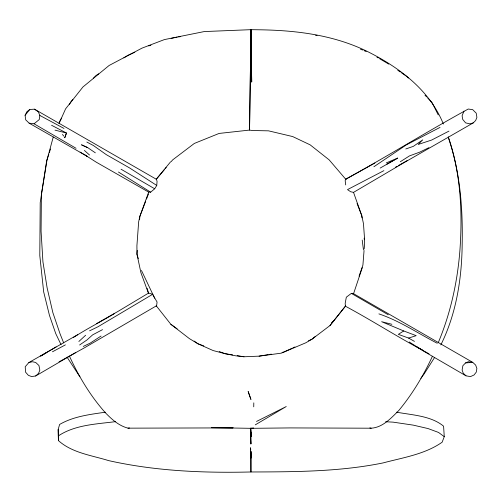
<?xml version="1.0" encoding="UTF-8"?>
<svg xmlns="http://www.w3.org/2000/svg" width="502" height="502" viewBox="0 0 502 502"><rect width="100%" height="100%" fill="white"/><g stroke="black" fill="none" stroke-linecap="round" stroke-linejoin="round"><path stroke-width="0.75" d="M250.95 435.755L250.705 432.448L251.188 436.451L250.736 429.116L250.893 443.931L250.705 432.448L250.454 436.853L250.893 443.931M443.354 124.007C429.881 90.567 400.15 68.09 368.907 52.239C335.016 35.14 296.833 30.302 259.302 29.794L250.95 29.668L249.557 130.081L252.362 130.514L268.526 130.84L292.679 136.563L310.167 144.858L329.155 159.862L346.073 179.641M253.736 406.827L253.805 402.861M396.618 412.186C412.111 415.072 431.011 415.744 443.592 426.198L444.257 436.677L442.136 442.218C424.805 454.36 403.081 457.573 383.026 462.932C339.553 471.78 295.107 471.855 250.937 471.974L250.912 451.518L250.937 471.974C203.31 473.116 155.212 471.077 108.601 460.604C91.571 455.301 72.075 452.948 58.414 440.58L58.188 429.486L59.6 424.466C73.43 416.415 89.789 414.445 105.389 412.205M58.991 123.624L65.599 108.846L82.962 86.953L109.129 65.467L141.978 48.142L164.38 39.595L204.283 31.563L250.95 29.668L249.557 130.081L219.104 133.432L194.349 143.428L172.682 159.868L171.188 161.638M250.743 450.012L250.492 447.753L250.95 458.113L250.912 451.518M137.272 250.347L136.971 254.213L140.911 272.68L148.542 293.544M139.638 219.424L139.87 216.331L148.68 192.115L150.638 192.178L154.691 188.777L156.756 185.445L157.07 181.366L156.448 179.327L34.506 109.172L29.787 109.486L26.951 111.657L25.1 115.284L25.671 119.79L29.135 123.159L87.091 156.266L80.113 152.087M364.057 250.492L362.915 265.1L359.062 276.188M364.176 248.954L364.659 242.799L364.163 238.136M59.016 361.854L84.298 347.892L156.63 305.693L157.063 302.041L152.627 294.31L148.636 293.049L117.794 311.529L96.516 323.627M34.506 109.172L38.334 111.864L39.821 115.435L39.25 119.558L34.061 123.799L29.135 123.159M53.237 137.059L47.044 159.849L41.396 194.318L41.076 231.347L42.94 261.9L47.138 287.953L52.861 312.633L60.027 333.755L63.685 342.929M48.832 154.127L46.661 160.809L40.204 202.657L39.796 255.568L43.668 291.863L49.46 315.407L55.747 333.604L61.068 344.705M49.315 152.646L50.52 148.931M409.23 341.969L424.56 351.72L466.007 375.829L470.468 376.619L474.07 374.969L476.272 372.12L476.881 368.455L475.639 365.073L472.758 362.375L353.565 293.676L362.3 267.622M145.699 201.183L139.87 216.331L138.665 221.733L136.914 245.673L136.971 254.213L138.295 258.655M146.534 199.018L148.479 193.967M374.881 163.056L345.727 179.201L345.175 180.607L345.709 184.931M463.961 111.111L462.104 115.755L462.7 119.388L465.605 122.871L469.847 123.85L473.235 122.902L475.658 120.518L476.9 117.368L476.21 113.163L472.696 109.649L468.234 109.034C426.976 131.649 386.979 156.555 345.727 179.201M438.202 342.803C450.589 313.286 457.554 281.584 459.964 249.701C462.587 211.769 460.723 173.064 448.273 136.845M432.423 356.251C423.45 375.64 412.387 394.12 398.726 410.58C391.027 418.166 382.712 427.484 371.204 428.206L290.332 427.917L250.95 428.325L211.467 427.666L233.11 427.779M434.588 357.462L424.058 374.059L420.858 378.326M440.85 344.893C456.431 313.543 461.884 278.152 462.185 243.426C462.857 207.966 460.089 171.772 448.481 138.044M59.192 122.206L61.52 118.158M69.27 104.667L71.202 101.291L72.821 99.609M329.996 325.541L345.539 306.038L329.996 325.541L311.962 339.214L305.774 342.803L281.365 353.151L259.076 356.15L244.01 356.771L235.695 355.811L225.065 353.684L213.149 350.565L197.92 343.763L189.392 338.618L170.849 324.298L156.511 306.132M25.1 115.284L29.787 109.486M156.254 179.239L170.58 161.832M156.26 179.277L164.223 169.864M165.221 168.691L166.212 167.517M77.716 334.69L28.846 362.563L25.213 366.73L25.564 372.151L28.344 375.308L31.563 376.569L35.661 375.979L75.789 352.542M465.542 362.927L472.758 362.375L468.347 361.741L465.542 362.927L462.857 365.732L462.11 370.037L463.246 373.218L466.007 375.829M93.316 78.299L96.014 75.495L98.662 73.819M78.852 341.492L85.635 335.248M35.661 375.979L38.554 373.369L39.834 370.156L38.949 365.512L35.705 362.463L32.354 361.735L28.846 362.563M315.501 336.258L311.962 339.214L308.416 340.833M331.414 322.955L333.774 320.985M353.565 293.676L351.35 293.388L346.324 297.197L345.181 303.321L345.395 306.201C371.926 320.42 397.239 336.804 423.795 350.892M79.617 344.981L86.865 340.03L92.657 334.853L102.527 329.645M373.89 166.746L406.325 144.89L440.041 127.382M58.32 435.924C74.942 424.817 96.183 424.127 115.473 421.655M101.071 336.033L90.216 343.111L83.269 346.436M400.32 161.738L409.431 155.927L419.59 152.194L428.94 147.651M123.85 57.906L127.828 55.396L134.806 52.233M408.597 338.072L416.183 335.662L403.733 330.962L398.337 334.351L408.597 338.072L414.464 341.391M152.627 294.31L97.884 326.815L89.601 330.824M40.744 356.037L46.586 352.555M40.762 356.031L56.13 346.895M383.879 170.655L347.491 189.612L350.672 191.745L353.527 192.373L405.076 162.052L473.235 122.902M255.305 424.836L286.247 406.538L256.535 421.448M114.13 313.756C100.626 321.895 86.651 328.935 73.443 337.451M156.147 305.982L156.63 305.693M380.152 168.082L397.697 158.092L386.302 162.893M386.986 164.129L397.697 158.092M395.601 167.116L396.931 166.369M398.255 165.622L407.536 160.402M52.465 351.789L65.404 344.868M448.957 131.116L431.588 140.071L418.172 144.463L422.703 139.876L413.315 146.371L405.779 148.968M291.386 348.589L283.586 352.147L282.055 352.398M292.81 347.942L294.938 346.976M148.761 45.92L150.926 45.193M171.138 38.397L177.137 37.123M259.076 356.15L268.269 354.65M269.8 354.399L271.331 354.148M178.674 36.903L180.205 36.684M253.705 427.993L250.253 428.193M69.471 356.188C78.864 376.657 90.561 396.229 105.646 413.033C111.99 419.559 118.974 425.828 128.016 428.156L129.541 427.986M128.016 428.156L232.903 427.886M385.611 421.736L393.129 422.151L413.259 425.131L428.099 428.582L438.541 432.442L444.257 436.677M315.551 35.234L317.082 35.404M232.646 354.92L225.065 353.684L219.198 351.544M237.189 355.661L244.01 356.771M369.836 427.917L371.204 428.206M55.013 130.131L66.484 133.03L64.764 137.717L66.484 133.03L51.581 125.274M391.886 324.305L381.652 321.713L403.733 330.962M203.793 345.909L197.92 343.763L194.142 341.046M360.43 49.158L362.601 50.049M364.05 50.646L366.222 51.537M87.737 147.657L81.581 144.852L87.737 147.657L95.349 152.821M378.91 313.888C399.774 320.922 417.865 333.265 437.248 343.274M86.852 142.053L93.441 145.542L106.374 154.698L129.497 167.888L156.756 185.445M39.821 115.435L64.005 128.449M376.933 57.241L378.263 57.962M379.594 58.684L388.793 64.118M424.479 351.249L429.041 353.86M148.68 192.115L96.221 162.159L85.24 155.168M351.35 293.388L388.278 314.785M34.061 123.799L76.047 148.285M121.07 169.224L154.691 188.777M416.484 346.562L423.813 350.854M118.428 172.017L150.638 192.178M397.766 70.261L400.326 72.018M401.606 72.897L406.733 76.404L408.346 78.067M170.849 324.298L177.143 328.829M84.392 150.437L89.513 155.005M425.012 95.242L426.625 96.905M427.698 98.015L432.002 102.446L438.227 114.908M62.461 134.454L63.716 136.061M79.906 376.807L67.061 357.186M141.464 270.459L154.66 298.226M357.047 203.454L361.76 215.578L363.479 223.741L364.615 239.749M353.527 192.373L361.76 215.578L362.005 217.912M147.124 288.292L148.448 292.741M362.206 240.069L363.461 249.889M250.937 455.916L251.031 456.651M250.736 429.116L251.188 436.451M250.95 29.668L251.722 81.964L250.95 29.668L251.22 36.571M58.188 429.486L58.414 440.58M249.456 395.181L248.151 391.472L250.95 399.485L249.456 395.181"/></g></svg>
